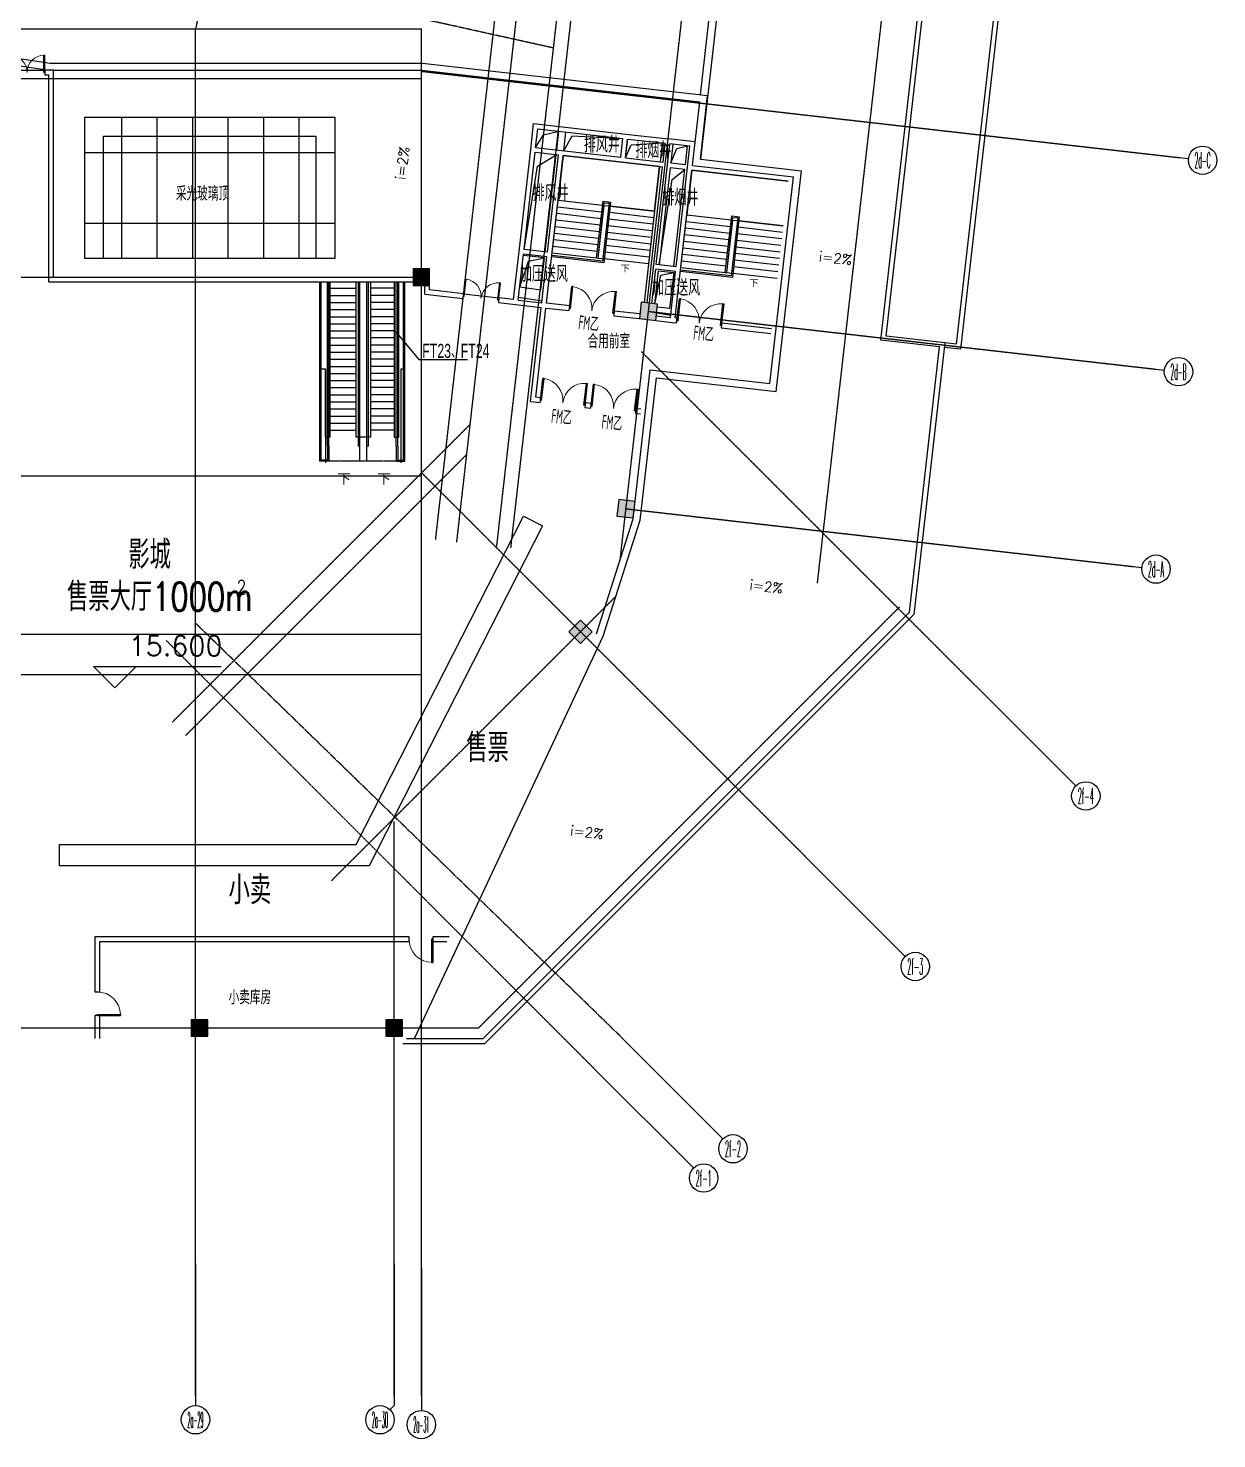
# Model space of a CAD drawing. Header units: metres. Extents: x -728143 to -282297, y 300383 to 505760.
# Drawn here: x -338083 to -287824, y 311007 to 370649 of the extents above; entities that cross this region are included whole.
import ezdxf
from ezdxf.enums import TextEntityAlignment as Align

# ---------------------------------------------------------------- set-up
doc = ezdxf.new("R2010")
doc.units = ezdxf.units.M
doc.linetypes.add('CENTER2', pattern=[2.541, 1.587, -0.318, 0.318, -0.318])
doc.linetypes.add('DASH', pattern=[0.35, 0.25, -0.1])
for name, color, linetype in [('AXIS', 3, 'Continuous'), ('AXIS_TEXT', 7, 'Continuous'), ('COLUMN', 2, 'Continuous'), ('DOTE', 251, 'CENTER2'), ('j-FT', 132, 'Continuous'), ('J-STAIR', 163, 'Continuous'), ('J-TEXT', 7, 'Continuous'), ('j-WINDOW_TEXT', 7, 'Continuous'), ('PUB_DIM', 3, 'Continuous'), ('PUB_HATCH', 8, 'Continuous'), ('PUB_TEXT', 7, 'Continuous'), ('S-看线', 5, 'Continuous'), ('STAIR', 3, 'Continuous'), ('WALL', 2, 'Continuous'), ('WINDOW', 4, 'Continuous'), ('屋顶', 252, 'Continuous'), ('屋顶排水', 76, 'Continuous'), ('栏杆', 6, 'Continuous')]:
    doc.layers.add(name, color=color, linetype=linetype)
doc.styles.add('_TCH_AXIS', font='COMPLEX', dxfattribs={"bigfont": 'GBCBIG'})
doc.styles.add('_TCH_DIM', font='simplex_.ttf', dxfattribs={"bigfont": 'GBCBIG'})
doc.styles.add('COMPLEX', font='COMPLEX')
doc.styles.add('HZ', font='rs', dxfattribs={"width": 0.8, "bigfont": 'hztxt'})
doc.styles.add('mobin', font='ros.shx', dxfattribs={"width": 0.55, "bigfont": 'hzdf2.shx'})
doc.styles.add('探索者', font='tssdeng.shx', dxfattribs={"width": 0.65, "bigfont": 'tssdchn.shx'})

# ---------------------------------------------------------------- blocks, each defined once
blk = doc.blocks.new('_AXISO')
blk.add_circle((0, 0), 0.5)
at = {"layer": 'AXIS_TEXT', "style": 'COMPLEX', "width": 1.041667}
blk.add_attdef('A', text='', height=0.56, dxfattribs=at).set_placement((-0.25, -0.28), (0.25, -0.28), align=Align.FIT)
blk = doc.blocks.new('$DorLib2D$00000002')
at = {"color": 0}
for p, q in [((-0.5, 0), (-0.5, 0.4875)), ((-0.475, 0.4875), (-0.5, 0.4875)), ((-0.475, 0), (-0.475, 0.4875)), ((0.475, 0), (0.475, 0.4875)), ((0.475, 0.4875), (0.5, 0.4875)), ((0.5, 0), (0.5, 0.4875)), ((-0.5, 0), (-0.475, 0)), ((0.5, 0), (0.475, 0))]:
    blk.add_line(p, q, dxfattribs=at)
at = {"color": 0, "lineweight": 13}
for centre, start, end in [((-0.4875, 0), 0, 88.53072), ((0.4875, 0), 91.46928, 180)]:
    blk.add_arc(centre, 0.4875, start, end, dxfattribs=at)
blk = doc.blocks.new('_FZH')
blk.add_lwpolyline([(-0.5, -0.5), (0.5, -0.5), (0.5, 0.5), (-0.5, 0.5)], close=True)
at = {"layer": 'PUB_HATCH'}
blk.add_solid([(-0.5, -0.5), (0.5, -0.5), (-0.5, 0.5), (0.5, 0.5)], dxfattribs=at)
blk = doc.blocks.new('$DorLib2D$00000001')
for p, q in [((0.45, 0.975), (0.5, 0.975)), ((0.45, 0), (0.45, 0.975)), ((0.5, 0), (0.5, 0.975)), ((0.5, 0), (0.45, 0))]:
    blk.add_line(p, q)
at = {"lineweight": 13}
blk.add_arc((0.475, 0), 0.975, 91.46928, 180, dxfattribs=at)

msp = doc.modelspace()

# ---------------------------------------------------------------- linework, layer by layer
at = {"ltscale": 4, "extrusion": (-1.1827e-23, -1.32164e-09, 1)}
for p, q in [((-298827, 357294, 0), (-293435, 404630, 0)), ((-302029, 357457, 0), (-296997, 401630, 0)), ((-298827, 357294, 0), (-299324, 357351, 0))]:
    msp.add_line(p, q, dxfattribs=at)
at = {"color": 4, "ltscale": 4, "extrusion": (-1.1827e-23, -1.32164e-09, 1)}
for p, q in [((-298651, 357073, 0), (-293215, 404786, 0)), ((-301808, 357634, 0), (-296778, 401786, 0)), ((-299324, 357351, 0), (-301808, 357634, 0)), ((-299324, 357351, 0), (-300633, 345862, 0)), ((-298651, 357073, 0), (-299347, 357152, 0))]:
    msp.add_line(p, q, dxfattribs=at)
at = {"color": 4, "ltscale": 4}
msp.add_line((-299324, 357351, 0), (-300633, 345862, 0), dxfattribs=at)
at = {"color": 250, "ltscale": 4, "extrusion": (-1.1827e-23, -1.32164e-09, 1), "elevation": 0}
msp.add_lwpolyline([(-325909, 360922), (-325909, 366077), (-334909, 366077), (-334909, 360922)], dxfattribs=at)
at = {"ltscale": 4, "extrusion": (-1.1827e-23, -1.32164e-09, 1), "elevation": 0}
msp.add_lwpolyline([(-322085, 327927), (-318851, 327927), (-300824, 345954), (-299545, 357174), (-302029, 357457)], dxfattribs=at)
at = {"ltscale": 4, "elevation": 0}
msp.add_lwpolyline([(-322085, 327927), (-318851, 327927), (-300824, 345954), (-299545, 357174), (-302029, 357457)], dxfattribs=at)
at = {"color": 4, "ltscale": 4, "extrusion": (-1.1827e-23, -1.32164e-09, 1), "elevation": 0}
msp.add_lwpolyline([(-322248, 327727), (-318768, 327727), (-300633, 345862)], dxfattribs=at)
at = {"color": 4, "ltscale": 4, "elevation": 0}
msp.add_lwpolyline([(-322248, 327727), (-318768, 327727), (-300633, 345862)], dxfattribs=at)
at = {"layer": 'AXIS', "extrusion": (-1.1827e-23, -1.32164e-09, 1)}
for p, q in [((-294981, 365813, 0), (-289020, 365134, 0)), ((-296000, 356871, 0), (-290039, 356192, 0)), ((-296951, 348525, 0), (-290990, 347846, 0)), ((-298029, 342856, 0), (-293786, 338613, 0)), ((-305242, 335643, 0), (-300999, 331400, 0)), ((-312949, 327936, 0), (-308706, 323693, 0)), ((-314187, 326698, 0), (-309944, 322455, 0)), ((-331009, 318410, 0), (-331009, 312410, 0)), ((-322609, 318410, 0), (-322609, 312410, 0)), ((-321459, 318207, 0), (-321459, 312207, 0)), ((-322785, 312234, 0), (-322609, 312410, 0))]:
    msp.add_line(p, q, dxfattribs=at)
msp.add_circle((-321459, 311607, 0), 600, dxfattribs=at)
at = {"layer": 'DOTE', "extrusion": (-1.1827e-23, -1.32164e-09, 1)}
for p, q in [((-330993, 370626, 0), (-321783, 412170, 0)), ((-313055, 348137, 0), (-306155, 408705, 0)), ((-304709, 347186, 0), (-297909, 406877, 0)), ((-315870, 369810, 0), (-465168, 402907, 0)), ((-318271, 348731, 0), (-312912, 395773, 0)), ((-317675, 348664, 0), (-312316, 395705, 0)), ((-320855, 349026, 0), (-316598, 386390, 0)), ((-319960, 348924, 0), (-315704, 386288, 0)), ((-348200, 370626, 0), (-321459, 370626, 0)), ((-331009, 312844, 0), (-331009, 370626, 0)), ((-321459, 312844, 0), (-321459, 370626, 0)), ((-321459, 368830, 0), (-289374, 365175, 0)), ((-506293, 368527, 0), (-321459, 368527, 0)), ((-527301, 360127, 0), (-321459, 360127, 0)), ((-311854, 358677, 0), (-290393, 356232, 0)), ((-312149, 356975, 0), (-298029, 342856, 0)), ((-331977, 341317, 0), (-319393, 353901, 0)), ((-331412, 340751, 0), (-319539, 352624, 0)), ((-540030, 351727, 0), (-321459, 351727, 0)), ((-321459, 351861, 0), (-305242, 335643, 0)), ((-312805, 350331, 0), (-291344, 347886, 0)), ((-325260, 334600, 0), (-313227, 346633, 0)), ((-319037, 328377, 0), (-301224, 346190, 0)), ((-331009, 345496, 0), (-312949, 327936, 0)), ((-431809, 345027, 0), (-321459, 345027, 0)), ((-332247, 344758, 0), (-314187, 326698, 0)), ((-541009, 343327, 0), (-321459, 343327, 0)), ((-322609, 312844, 0), (-322609, 337101, 0)), ((-322609, 327827, 0), (-322609, 329527, 0)), ((-441152, 328377, 0), (-319037, 328377, 0))]:
    msp.add_line(p, q, dxfattribs=at)
at = {"layer": 'j-FT', "linetype": 'DASH', "extrusion": (-1.1827e-23, -1.32164e-09, 1)}
for p, q in [((-324059, 352337, 0), (-324059, 359922, 0)), ((-323759, 352337, 0), (-323759, 359922, 0))]:
    msp.add_line(p, q, dxfattribs=at)
at = {"layer": 'j-FT', "linetype": 'DASH', "extrusion": (-1.1827e-23, -1.32164e-09, 1), "elevation": 0}
for points in [[(-323759, 352337), (-325709, 352337), (-325709, 359927)], [(-322209, 359927), (-322209, 352337), (-323759, 352337)]]:
    msp.add_lwpolyline(points, dxfattribs=at)
at = {"layer": 'J-STAIR', "extrusion": (-1.1827e-23, -1.32164e-09, 1), "elevation": 0}
msp.add_lwpolyline([(-322569, 357839), (-321569, 356648), (-319509, 356648)], dxfattribs=at)
at = {"layer": 'PUB_DIM', "extrusion": (-1.1827e-23, -1.32164e-09, 1), "elevation": 0}
for points in [[(-312854, 360804, 0, 0, 0), (-312508, 363837, 0, 0, 0), (-314645, 364081, 0, 0, 0), (-314767, 363015, 80, 0, 0), (-314801, 362717, 0, 0, 0)], [(-307414, 360184, 0, 0, 0), (-307069, 363217, 0, 0, 0), (-309205, 363461, 0, 0, 0), (-309327, 362395, 80, 0, 0), (-309361, 362097, 0, 0, 0)]]:
    msp.add_lwpolyline(points, format="xyseb", dxfattribs=at)
at = {"layer": 'PUB_TEXT', "extrusion": (-1.1827e-23, -1.32164e-09, 1)}
for p, q in [((-334417, 342761, 0), (-335317, 343661, 0)), ((-335317, 343661, 0), (-329917, 343661, 0)), ((-334417, 342761, 0), (-333517, 343661, 0))]:
    msp.add_line(p, q, dxfattribs=at)
at = {"layer": 'PUB_TEXT', "extrusion": (-1.1827e-23, -1.32164e-09, 1), "elevation": 0}
msp.add_lwpolyline([(-336759, 336134), (-324222, 336134), (-317139, 350011), (-316337, 349602), (-323671, 335234), (-336759, 335234)], close=True, dxfattribs=at)
at = {"layer": 'S-看线', "ltscale": 4, "extrusion": (-1.1827e-23, -1.32164e-09, 1)}
for p, q in [((-315732, 365500, 0), (-315641, 366295, 0)), ((-315434, 365466, 0), (-315343, 366261, 0)), ((-313025, 365192, 0), (-312934, 365987, 0)), ((-312826, 365169, 0), (-312736, 365961, 0)), ((-311270, 365797, 0), (-311360, 365002, 0)), ((-310823, 365746, 0), (-310913, 364951, 0)), ((-316223, 361188, 0), (-315755, 365301, 0)), ((-311383, 364803, 0), (-312038, 359051, 0)), ((-310936, 364752, 0), (-311404, 360639, 0))]:
    msp.add_line(p, q, dxfattribs=at)
at = {"layer": 'S-看线', "ltscale": 4, "extrusion": (-1.1827e-23, -1.32164e-09, 1), "elevation": 0}
for points in [[(-316626, 365602), (-316294, 366139), (-315641, 366295)], [(-315434, 365466), (-315086, 366093), (-312934, 365987)], [(-312826, 365169), (-312594, 365725), (-311270, 365797)], [(-310913, 364951), (-310292, 364880), (-310202, 365675)], [(-310913, 364951), (-310663, 365569), (-310202, 365675)], [(-317117, 361290), (-316553, 364819), (-315755, 365301)], [(-311404, 360639), (-310853, 364246), (-310315, 364682)], [(-310783, 360568), (-310315, 364682), (-310936, 364752)], [(-317297, 359710), (-316406, 359588), (-316252, 360940), (-317146, 361042)], [(-317297, 359710), (-316929, 360804), (-316252, 360940)], [(-311591, 359000), (-311433, 360391), (-310787, 360317), (-310960, 358802), (-311481, 358861)], [(-311591, 359000), (-311333, 360214), (-310787, 360317)], [(-317347, 359276), (-316357, 359127)], [(-311510, 358611), (-310916, 358521)]]:
    msp.add_lwpolyline(points, dxfattribs=at)
at = {"layer": 'STAIR', "extrusion": (-1.1827e-23, -1.32164e-09, 1)}
for p, q in [((-315457, 365267, 0), (-315672, 363380, 0)), ((-311383, 364803, 0), (-315457, 365267, 0)), ((-311598, 362916, 0), (-311383, 364803, 0)), ((-310017, 364648, 0), (-310232, 362760, 0)), ((-305943, 364184, 0), (-310017, 364648, 0)), ((-315925, 361154, 0), (-315672, 363380, 0)), ((-315672, 363380, 0), (-313794, 363166, 0)), ((-315672, 363380, 0), (-313794, 363166, 0)), ((-314047, 360940, 0), (-313775, 363335, 0)), ((-313988, 360933, 0), (-313722, 363268, 0)), ((-313523, 363246, 0), (-313801, 360801, 0)), ((-313775, 363335, 0), (-313457, 363298, 0)), ((-313457, 363298, 0), (-313749, 360735, 0)), ((-313722, 363268, 0), (-313523, 363246, 0)), ((-315735, 362823, 0), (-313857, 362609, 0)), ((-315703, 363101, 0), (-313825, 362888, 0)), ((-313988, 360933, 0), (-313734, 363159, 0)), ((-313535, 363136, 0), (-313789, 360911, 0)), ((-313734, 363159, 0), (-313535, 363136, 0)), ((-311630, 362637, 0), (-313508, 362851, 0)), ((-311598, 362916, 0), (-313476, 363130, 0)), ((-313476, 363130, 0), (-311598, 362916, 0)), ((-311598, 362916, 0), (-311852, 360690, 0)), ((-310485, 360534, 0), (-310232, 362760, 0)), ((-310232, 362760, 0), (-308354, 362546, 0)), ((-310232, 362760, 0), (-308354, 362546, 0)), ((-308608, 360320, 0), (-308335, 362715, 0)), ((-308548, 360314, 0), (-308282, 362649, 0)), ((-308335, 362715, 0), (-308017, 362679, 0)), ((-308017, 362679, 0), (-308309, 360115, 0)), ((-308282, 362649, 0), (-308083, 362626, 0)), ((-315798, 362267, 0), (-313921, 362053, 0)), ((-315767, 362545, 0), (-313889, 362331, 0)), ((-311693, 362081, 0), (-313571, 362295, 0)), ((-311661, 362359, 0), (-313539, 362573, 0)), ((-310295, 362204, 0), (-308417, 361990, 0)), ((-310264, 362482, 0), (-308386, 362268, 0)), ((-308548, 360314, 0), (-308294, 362539, 0)), ((-308083, 362626, 0), (-308362, 360182, 0)), ((-308096, 362517, 0), (-308349, 360291, 0)), ((-308294, 362539, 0), (-308096, 362517, 0)), ((-306190, 362018, 0), (-308068, 362232, 0)), ((-306158, 362296, 0), (-308036, 362510, 0)), ((-308036, 362510, 0), (-306158, 362296, 0)), ((-315862, 361710, 0), (-313984, 361497, 0)), ((-315830, 361989, 0), (-313952, 361775, 0)), ((-311788, 361246, 0), (-313666, 361460, 0)), ((-311756, 361525, 0), (-313634, 361739, 0)), ((-311725, 361803, 0), (-313603, 362017, 0)), ((-310359, 361647, 0), (-308481, 361433, 0)), ((-310327, 361925, 0), (-308449, 361711, 0)), ((-306253, 361461, 0), (-308131, 361675, 0)), ((-306222, 361739, 0), (-308099, 361953, 0)), ((-315944, 360985, 0), (-315938, 361045, 0)), ((-313749, 360735, 0), (-315944, 360985, 0)), ((-313801, 360801, 0), (-315938, 361045, 0)), ((-315925, 361154, 0), (-314047, 360940, 0)), ((-315894, 361432, 0), (-314016, 361218, 0)), ((-314047, 360940, 0), (-313988, 360933, 0)), ((-314047, 360940, 0), (-313988, 360933, 0)), ((-313988, 360933, 0), (-313789, 360911, 0)), ((-311852, 360690, 0), (-313729, 360904, 0)), ((-311820, 360968, 0), (-313698, 361182, 0)), ((-310422, 361091, 0), (-308544, 360877, 0)), ((-310390, 361369, 0), (-308512, 361155, 0)), ((-306348, 360627, 0), (-308226, 360841, 0)), ((-306317, 360905, 0), (-308195, 361119, 0)), ((-306285, 361183, 0), (-308163, 361397, 0)), ((-310505, 360365, 0), (-310498, 360425, 0)), ((-308309, 360115, 0), (-310505, 360365, 0)), ((-308362, 360182, 0), (-310498, 360425, 0)), ((-310485, 360534, 0), (-308608, 360320, 0)), ((-310454, 360813, 0), (-308576, 360599, 0)), ((-308608, 360320, 0), (-308548, 360314, 0)), ((-308608, 360320, 0), (-308548, 360314, 0)), ((-308548, 360314, 0), (-308349, 360291, 0)), ((-306412, 360070, 0), (-308290, 360284, 0)), ((-306380, 360348, 0), (-308258, 360562, 0)), ((-325429, 352987, 0), (-325429, 359927, 0)), ((-325369, 352987, 0), (-325369, 359927, 0)), ((-325309, 353352, 0), (-325309, 359927, 0)), ((-325309, 359652, 0), (-324209, 359652, 0)), ((-324209, 353352, 0), (-324209, 359922, 0)), ((-324119, 352982, 0), (-324119, 359922, 0)), ((-324059, 352982, 0), (-324059, 359922, 0)), ((-323759, 352982, 0), (-323759, 359922, 0)), ((-323699, 352982, 0), (-323699, 359922, 0)), ((-323609, 359922, 0), (-323609, 353352, 0)), ((-322609, 359652, 0), (-323609, 359652, 0)), ((-322609, 359922, 0), (-322609, 353352, 0)), ((-322519, 352982, 0), (-322519, 359922, 0)), ((-322459, 352982, 0), (-322459, 359922, 0)), ((-322409, 353352, 0), (-322409, 359922, 0)), ((-322209, 356252, 0), (-322209, 359922, 0)), ((-322209, 359922, 0), (-322209, 356252, 0)), ((-322209, 359922, 0), (-322209, 356252, 0)), ((-325309, 359352, 0), (-324209, 359352, 0)), ((-325309, 359052, 0), (-324209, 359052, 0)), ((-322609, 359352, 0), (-323609, 359352, 0)), ((-322609, 359052, 0), (-323609, 359052, 0)), ((-325309, 358752, 0), (-324209, 358752, 0)), ((-325309, 358452, 0), (-324209, 358452, 0)), ((-322609, 358752, 0), (-323609, 358752, 0)), ((-322609, 358452, 0), (-323609, 358452, 0)), ((-325309, 358152, 0), (-324209, 358152, 0)), ((-322609, 358152, 0), (-323609, 358152, 0)), ((-325309, 357852, 0), (-324209, 357852, 0)), ((-325309, 357552, 0), (-324209, 357552, 0)), ((-322609, 357852, 0), (-323609, 357852, 0)), ((-322609, 357552, 0), (-323609, 357552, 0)), ((-325309, 357252, 0), (-324209, 357252, 0)), ((-325309, 356952, 0), (-324209, 356952, 0)), ((-322609, 357252, 0), (-323609, 357252, 0)), ((-322609, 356952, 0), (-323609, 356952, 0)), ((-325709, 356252, 0), (-325509, 356252, 0)), ((-325509, 356252, 0), (-325509, 352277, 0)), ((-325509, 353352, 0), (-325509, 356252, 0)), ((-325309, 356652, 0), (-324209, 356652, 0)), ((-325309, 356352, 0), (-324209, 356352, 0)), ((-322609, 356652, 0), (-323609, 356652, 0)), ((-322609, 356352, 0), (-323609, 356352, 0)), ((-322309, 352277, 0), (-322309, 356252, 0)), ((-322309, 356252, 0), (-322209, 356252, 0)), ((-325309, 356052, 0), (-324209, 356052, 0)), ((-325309, 355752, 0), (-324209, 355752, 0)), ((-322609, 356052, 0), (-323609, 356052, 0)), ((-322609, 355752, 0), (-323609, 355752, 0)), ((-325309, 355452, 0), (-324209, 355452, 0)), ((-325309, 355152, 0), (-324209, 355152, 0)), ((-322609, 355452, 0), (-323609, 355452, 0)), ((-322609, 355152, 0), (-323609, 355152, 0)), ((-325309, 354852, 0), (-324209, 354852, 0)), ((-325309, 354552, 0), (-324209, 354552, 0)), ((-322609, 354852, 0), (-323609, 354852, 0)), ((-322609, 354552, 0), (-323609, 354552, 0)), ((-325309, 354252, 0), (-324209, 354252, 0)), ((-325309, 353952, 0), (-324209, 353952, 0)), ((-322609, 354252, 0), (-323609, 354252, 0)), ((-322609, 353952, 0), (-323609, 353952, 0)), ((-325309, 353352, 0), (-325509, 353352, 0)), ((-325309, 353652, 0), (-324209, 353652, 0)), ((-323609, 353352, 0), (-324209, 353352, 0)), ((-322609, 353652, 0), (-323609, 353652, 0)), ((-322609, 353352, 0), (-322409, 353352, 0)), ((-324119, 352982, 0), (-324059, 352982, 0)), ((-323699, 352982, 0), (-323759, 352982, 0))]:
    msp.add_line(p, q, dxfattribs=at)
at = {"layer": 'WALL', "extrusion": (-1.1827e-23, -1.32164e-09, 1)}
for p, q in [((-337009, 368877, 0), (-337384, 368877, 0)), ((-337384, 368877, 0), (-337384, 368677, 0)), ((-337384, 368677, 0), (-337209, 368677, 0)), ((-337209, 359927, 0), (-337209, 368677, 0)), ((-337009, 360127, 0), (-337009, 368877, 0)), ((-316836, 365525, 0), (-316712, 366618, 0)), ((-316712, 366618, 0), (-312812, 366174, 0)), ((-316626, 365602, 0), (-316536, 366397, 0)), ((-316536, 366397, 0), (-312934, 365987, 0)), ((-313025, 365192, 0), (-312934, 365987, 0)), ((-312826, 365169, 0), (-312735, 365964, 0)), ((-312812, 366174, 0), (-311024, 365970, 0)), ((-312735, 365964, 0), (-311146, 365783, 0)), ((-311236, 364988, 0), (-311146, 365783, 0)), ((-311049, 364866, 0), (-310947, 365760, 0)), ((-309881, 365840, 0), (-311024, 365970, 0)), ((-310102, 365664, 0), (-310947, 365760, 0)), ((-310204, 364770, 0), (-310102, 365664, 0)), ((-309994, 364846, 0), (-309881, 365840, 0)), ((-317328, 361213, 0), (-316836, 365525, 0)), ((-317117, 361290, 0), (-316649, 365403, 0)), ((-316649, 365403, 0), (-315655, 365290, 0)), ((-316626, 365602, 0), (-315533, 365478, 0)), ((-316124, 361177, 0), (-315655, 365290, 0)), ((-315937, 361055, 0), (-315457, 365267, 0)), ((-315533, 365478, 0), (-313025, 365192, 0)), ((-315457, 365267, 0), (-312948, 364982, 0)), ((-312826, 365169, 0), (-311236, 364988, 0)), ((-312948, 364982, 0), (-311259, 364789, 0)), ((-311739, 360576, 0), (-311259, 364789, 0)), ((-311529, 360653, 0), (-311049, 364866, 0)), ((-310684, 360557, 0), (-310204, 364770, 0)), ((-310497, 360435, 0), (-310017, 364648, 0)), ((-310017, 364648, 0), (-305943, 364184, 0)), ((-309994, 364846, 0), (-305722, 364360, 0)), ((-317560, 359176, 0), (-317328, 361213, 0)), ((-317361, 359154, 0), (-317140, 361091, 0)), ((-316147, 360978, 0), (-317140, 361091, 0)), ((-316124, 361177, 0), (-317117, 361290, 0)), ((-316367, 359041, 0), (-316147, 360978, 0)), ((-316169, 359018, 0), (-315937, 361055, 0)), ((-311914, 359036, 0), (-311739, 360576, 0)), ((-311715, 359014, 0), (-311551, 360455, 0)), ((-310707, 360358, 0), (-311551, 360455, 0)), ((-310684, 360557, 0), (-311529, 360653, 0)), ((-310927, 358421, 0), (-310707, 360358, 0)), ((-310729, 358398, 0), (-310497, 360435, 0)), ((-337209, 359927, 0), (-321809, 359927, 0)), ((-337009, 360127, 0), (-321809, 360127, 0)), ((-321309, 359402, 0), (-321309, 359772, 0)), ((-321109, 359581, 0), (-321109, 359772, 0)), ((-321309, 359402, 0), (-319694, 359218, 0)), ((-319671, 359417, 0), (-321109, 359581, 0)), ((-319694, 359218, 0), (-319671, 359417, 0)), ((-318181, 359247, 0), (-318203, 359048, 0)), ((-318203, 359048, 0), (-317483, 358966, 0)), ((-317560, 359176, 0), (-318181, 359247, 0)), ((-317361, 359154, 0), (-316367, 359041, 0)), ((-317483, 358966, 0), (-316390, 358842, 0)), ((-316843, 354868, 0), (-316390, 358842, 0)), ((-316621, 355044, 0), (-316191, 358819, 0)), ((-316191, 358819, 0), (-315210, 358707, 0)), ((-315187, 358906, 0), (-316169, 359018, 0)), ((-315210, 358707, 0), (-315187, 358906, 0)), ((-313300, 358691, 0), (-313322, 358492, 0)), ((-313322, 358492, 0), (-312242, 358369, 0)), ((-312219, 358568, 0), (-313300, 358691, 0)), ((-311524, 358489, 0), (-310927, 358421, 0)), ((-311546, 358290, 0), (-310851, 358211, 0)), ((-310851, 358211, 0), (-310664, 358190, 0)), ((-310642, 358388, 0), (-310729, 358398, 0)), ((-310664, 358190, 0), (-310642, 358388, 0)), ((-308754, 358173, 0), (-308776, 357974, 0)), ((-308776, 357974, 0), (-306678, 357735, 0)), ((-306655, 357934, 0), (-308754, 358173, 0)), ((-316412, 355020, 0), (-316621, 355044, 0)), ((-316434, 354821, 0), (-316412, 355020, 0)), ((-316843, 354868, 0), (-316434, 354821, 0)), ((-314524, 354805, 0), (-314547, 354606, 0)), ((-314547, 354606, 0), (-314295, 354577, 0)), ((-314273, 354776, 0), (-314524, 354805, 0)), ((-314295, 354577, 0), (-314273, 354776, 0)), ((-312385, 354561, 0), (-312407, 354362, 0)), ((-312407, 354362, 0), (-312198, 354338, 0)), ((-312175, 354537, 0), (-312385, 354561, 0)), ((-335259, 332227, 0), (-335259, 329902, 0)), ((-321977, 332227, 0), (-335259, 332227, 0)), ((-321977, 332027, 0), (-321977, 332227, 0)), ((-320289, 332227, 0), (-320977, 332227, 0)), ((-320977, 332227, 0), (-320977, 332027, 0)), ((-335059, 329902, 0), (-335059, 332027, 0)), ((-335059, 332027, 0), (-321977, 332027, 0)), ((-320977, 332027, 0), (-320382, 332027, 0)), ((-335259, 329902, 0), (-335059, 329902, 0)), ((-335059, 328902, 0), (-335259, 328902, 0)), ((-335259, 328902, 0), (-335259, 327927, 0)), ((-335059, 327927, 0), (-335059, 328902, 0))]:
    msp.add_line(p, q, dxfattribs=at)
at = {"layer": 'WINDOW', "extrusion": (-1.1827e-23, -1.32164e-09, 1)}
for p, q in [((-338884, 368877, 0), (-337384, 368877, 0)), ((-319671, 359417, 0), (-318181, 359247, 0))]:
    msp.add_line(p, q, dxfattribs=at)
at = {"layer": '屋顶', "extrusion": (-1.1827e-23, -1.32164e-09, 1)}
for p, q in [((-334138, 366877, 0), (-334139, 360922, 0)), ((-332638, 366877, 0), (-332639, 360922, 0)), ((-331138, 366877, 0), (-331139, 360922, 0)), ((-329638, 366876, 0), (-329639, 360921, 0)), ((-328138, 366876, 0), (-328139, 360921, 0)), ((-326638, 366876, 0), (-326639, 360920, 0)), ((-335709, 365396, 0), (-325109, 365398, 0)), ((-335709, 362403, 0), (-325109, 362401, 0))]:
    msp.add_line(p, q, dxfattribs=at)
at = {"layer": '屋顶', "extrusion": (-1.1827e-23, -1.32164e-09, 1), "elevation": 0}
msp.add_lwpolyline([(-325109, 360922), (-325109, 366877), (-335709, 366877), (-335709, 360922), (-325109, 360922)], close=True, dxfattribs=at)
at = {"layer": '屋顶排水', "ltscale": 4, "extrusion": (-1.1827e-23, -1.32164e-09, 1)}
for p, q in [((-309653, 367837, 0), (-306583, 394793, 0)), ((-347425, 370384, 0), (-337202, 368880, 0)), ((-347098, 370639, 0), (-337158, 369177, 0)), ((-337158, 369177, 0), (-321414, 369177, 0)), ((-337009, 368877, 0), (-321432, 368877, 0)), ((-321432, 368877, 0), (-309687, 367539, 0)), ((-321414, 369177, 0), (-309355, 367803, 0)), ((-309994, 364846, 0), (-309687, 367539, 0)), ((-309662, 365111, 0), (-309355, 367803, 0)), ((-309662, 365111, 0), (-305390, 364624, 0)), ((-309994, 364846, 0), (-305722, 364360, 0))]:
    msp.add_line(p, q, dxfattribs=at)
at = {"layer": '屋顶排水', "ltscale": 4}
for p, q in [((-306453, 355294, 0), (-305390, 364624, 0)), ((-306717, 355626, 0), (-305722, 364360, 0)), ((-312501, 349911, 0), (-311784, 356204, 0)), ((-311784, 356204, 0), (-306717, 355626, 0)), ((-312206, 349848, 0), (-311520, 355871, 0)), ((-311520, 355871, 0), (-306453, 355294, 0)), ((-314054, 345037, 0), (-312501, 349911, 0)), ((-313768, 344946, 0), (-312206, 349848, 0)), ((-321754, 327927, 0), (-313768, 344946, 0))]:
    msp.add_line(p, q, dxfattribs=at)
at = {"layer": '屋顶排水', "ltscale": 4, "extrusion": (-1.1827e-23, -1.32164e-09, 1), "elevation": 0}
msp.add_lwpolyline([(-469658, 431251), (-456283, 428286), (-455774, 430580), (-452943, 429952), (-453452, 427658), (-415278, 419196), (-414770, 421490), (-411939, 420862), (-412447, 418568), (-358116, 406524), (-357608, 408818), (-354532, 408136), (-355041, 405842), (-306254, 395027), (-309662, 365111)], dxfattribs=at)
for points in [[(-322056, 363761, 0, 0, 0), (-321828, 365556, 120, 0, 0), (-321771, 366002, 0, 0, 0)], [(-302951, 360437, 0, 0, 0), (-304748, 360641, 120, 0, 0), (-305195, 360692, 0, 0, 0)], [(-305883, 346552, 0, 0, 0), (-307680, 346757, 120, 0, 0), (-308127, 346808, 0, 0, 0)], [(-313463, 336164, 0, 0, 0), (-315260, 336369, 120, 0, 0), (-315707, 336420, 0, 0, 0)]]:
    msp.add_lwpolyline(points, format="xyseb", dxfattribs=at)
at = {"layer": '栏杆', "ltscale": 1.5, "extrusion": (-1.1827e-23, -1.32164e-09, 1)}
for p, q in [((-325759, 359927, 0), (-325759, 352337, 0)), ((-325709, 359927, 0), (-325709, 352387, 0)), ((-322209, 352387, 0), (-322209, 359922, 0)), ((-322159, 352337, 0), (-322159, 359922, 0)), ((-325429, 352987, 0), (-325429, 352387, 0)), ((-325369, 352987, 0), (-325369, 352337, 0)), ((-322519, 352982, 0), (-322519, 352337, 0)), ((-322459, 352982, 0), (-322459, 352387, 0)), ((-325369, 352337, 0), (-325759, 352337, 0)), ((-325429, 352387, 0), (-325709, 352387, 0)), ((-322519, 352337, 0), (-322159, 352337, 0)), ((-322459, 352387, 0), (-322209, 352387, 0))]:
    msp.add_line(p, q, dxfattribs=at)

# ---------------------------------------------------------------- block references
at = {"layer": 'AXIS', "extrusion": (-1.1827e-23, -1.32164e-09, 1)}
ref = msp.add_blockref('_AXISO', (-288424, 365066, 0), dxfattribs=dict(at, xscale=1200, yscale=1200, zscale=1200))
ref.add_attrib('A', '2d-C', dxfattribs={"layer": 'AXIS_TEXT', "ltscale": 4, "extrusion": (-1.1827e-23, -1.32164e-09, 1), "height": 678.8, "style": '_TCH_AXIS', "width": 0.256098}).set_placement((-288763, 364727, 0), (-288084, 364727, 0), align=Align.FIT)
ref = msp.add_blockref('_AXISO', (-289443, 356124, 0), dxfattribs=dict(at, xscale=1200, yscale=1200, zscale=1200))
ref.add_attrib('A', '2d-B', dxfattribs={"layer": 'AXIS_TEXT', "ltscale": 4, "extrusion": (-1.1827e-23, -1.32164e-09, 1), "height": 678.8, "style": '_TCH_AXIS', "width": 0.25}).set_placement((-289782, 355785, 0), (-289103, 355785, 0), align=Align.FIT)
ref = msp.add_blockref('_AXISO', (-290393, 347778, 0), dxfattribs=dict(at, xscale=1200, yscale=1200, zscale=1200))
ref.add_attrib('A', '2d-A', dxfattribs={"layer": 'AXIS_TEXT', "ltscale": 4, "extrusion": (-1.1827e-23, -1.32164e-09, 1), "height": 678.8, "style": '_TCH_AXIS', "width": 0.247059}).set_placement((-290733, 347439, 0), (-290054, 347439, 0), align=Align.FIT)
ref = msp.add_blockref('_AXISO', (-293362, 338189, 0), dxfattribs=dict(at, xscale=1200, yscale=1200, zscale=1200))
ref.add_attrib('A', '2f-4', dxfattribs={"layer": 'AXIS_TEXT', "ltscale": 4, "extrusion": (-1.1827e-23, -1.32164e-09, 1), "height": 678.8, "style": '_TCH_AXIS', "width": 0.28}).set_placement((-293702, 337849, 0), (-293023, 337849, 0), align=Align.FIT)
ref = msp.add_blockref('_AXISO', (-300575, 330976, 0), dxfattribs=dict(at, xscale=1200, yscale=1200, zscale=1200))
ref.add_attrib('A', '2f-3', dxfattribs={"layer": 'AXIS_TEXT', "ltscale": 4, "extrusion": (-1.1827e-23, -1.32164e-09, 1), "height": 678.8, "style": '_TCH_AXIS', "width": 0.287671}).set_placement((-300914, 330637, 0), (-300235, 330637, 0), align=Align.FIT)
ref = msp.add_blockref('_AXISO', (-308282, 323269, 0), dxfattribs=dict(at, xscale=1200, yscale=1200, zscale=1200))
ref.add_attrib('A', '2f-2', dxfattribs={"layer": 'AXIS_TEXT', "ltscale": 4, "extrusion": (-1.1827e-23, -1.32164e-09, 1), "height": 678.8, "style": '_TCH_AXIS', "width": 0.287671}).set_placement((-308622, 322929, 0), (-307943, 322929, 0), align=Align.FIT)
ref = msp.add_blockref('_AXISO', (-309520, 322031, 0), dxfattribs=dict(at, xscale=1200, yscale=1200, zscale=1200))
ref.add_attrib('A', '2f-1', dxfattribs={"layer": 'AXIS_TEXT', "ltscale": 4, "extrusion": (-1.1827e-23, -1.32164e-09, 1), "height": 678.8, "style": '_TCH_AXIS', "width": 0.308824}).set_placement((-309859, 321692, 0), (-309180, 321692, 0), align=Align.FIT)
ref = msp.add_blockref('_AXISO', (-331009, 311810, 0), dxfattribs=dict(at, xscale=1200, yscale=1200, zscale=1200))
ref.add_attrib('A', '2a-29', dxfattribs={"layer": 'AXIS_TEXT', "ltscale": 4, "extrusion": (-1.1827e-23, -1.32164e-09, 1), "height": 678.8, "style": '_TCH_AXIS', "width": 0.21}).set_placement((-331349, 311470, 0), (-330670, 311470, 0), align=Align.FIT)
ref = msp.add_blockref('_AXISO', (-323209, 311810, 0), dxfattribs=dict(at, xscale=1200, yscale=1200, zscale=1200))
ref.add_attrib('A', '2a-30', dxfattribs={"layer": 'AXIS_TEXT', "ltscale": 4, "extrusion": (-1.1827e-23, -1.32164e-09, 1), "height": 678.8, "style": '_TCH_AXIS', "width": 0.212121}).set_placement((-323549, 311470, 0), (-322870, 311470, 0), align=Align.FIT)
at = {"layer": 'COLUMN', "extrusion": (-1.1827e-23, -1.32164e-09, 1)}
for p, xscale, yscale, zscale in [((-321459, 360122, 0), 699.9999999995343, 700, 700), ((-330839, 328377, 0), 700.0000000004657, 699.9999999995343, 699.9999999995343), ((-322609, 328377, 0), 700.0000000004657, 699.9999999995343, 699.9999999995343)]:
    msp.add_blockref('_FZH', p, dxfattribs=dict(at, xscale=xscale, yscale=yscale, zscale=zscale))
for p, xscale, yscale, zscale, rotation in [((-311854, 358677, 0), 699.9999999998854, 699.9999999995343, 699.9999999994703, 353.5006742851522), ((-312805, 350331, 0), 699.9999999998854, 700, 699.9999999999329, 353.5006742851522), ((-314729, 345130, 0), 700.0000000002931, 700.0000000004657, 700.0000000002519, 44.99999999978102)]:
    msp.add_blockref('_FZH', p, dxfattribs=dict(at, xscale=xscale, yscale=yscale, zscale=zscale, rotation=rotation))
at = {"layer": 'WINDOW', "extrusion": (-1.1827e-23, -1.32164e-09, 1)}
for name, p, xscale, yscale, zscale, rotation in [('$DorLib2D$00000002', (-338134, 368777, 0), 1500, -1500, 1500, 180.0000000000533), ('$DorLib2D$00000002', (-318937, 359233, 0), -1500.000000000033, 1500, -1500, 353.5006742851431), ('$DorLib2D$00000002', (-314255, 358699, 0), 1899.999999999996, 1900, 1900, 353.5006742851552), ('$DorLib2D$00000002', (-309709, 358181, 0), 1900.000000000011, 1900, 1900, 353.5006742851977), ('$DorLib2D$00000002', (-315479, 354813, 0), 1900.000000000011, 1900, 1900, 353.5006742851977), ('$DorLib2D$00000002', (-313340, 354569, 0), 1900.000000000011, 1900, 1900, 353.5006742851977), ('$DorLib2D$00000001', (-335159, 329402, 0), -1000, -1000, -1000, 90.00000000005004)]:
    msp.add_blockref(name, p, dxfattribs=dict(at, xscale=xscale, yscale=yscale, zscale=zscale, rotation=rotation))
at = {"layer": 'WINDOW', "extrusion": (-1.1827e-23, -1.32164e-09, 1), "xscale": 1000, "yscale": -1000, "zscale": 1000}
msp.add_blockref('$DorLib2D$00000001', (-321477, 332127, 0), dxfattribs=at)

# ---------------------------------------------------------------- texts
at = {"layer": 'J-TEXT', "extrusion": (-1.1827e-23, -1.32164e-09, 1), "width": 0.65}
for s, p in [('排风井', (-314587, 365458, 3000)), ('排烟井', (-312410, 365219, 3000)), ('排风井', (-316755, 363405, 0)), ('排烟井', (-311263, 363218, 3000)), ('加压送风', (-317291, 359987, 0)), ('加压送风', (-311698, 359402, 0))]:
    msp.add_text(s, height=600, dxfattribs=at).set_placement(p)
at = {"layer": 'J-TEXT', "extrusion": (-1.1827e-23, -1.32164e-09, 1), "style": 'mobin', "width": 0.65}
msp.add_text('FT23、FT24', height=600, dxfattribs=at).set_placement((-321422, 356704, 0))
at = {"layer": 'j-WINDOW_TEXT', "color": 150, "extrusion": (-1.1827e-23, -1.32164e-09, 1), "style": '探索者', "width": 0.5}
for p in [(-314841, 357914, 0), (-309980, 357481, 0), (-315989, 353960, 0), (-313861, 353711, 0)]:
    msp.add_text('FM乙', height=600, rotation=353.92089, dxfattribs=at).set_placement(p)
at = {"layer": 'PUB_TEXT', "extrusion": (-1.1827e-23, -1.32164e-09, 1), "style": '_TCH_DIM'}
for rotation, p in [(82.76845, (-322139, 364217, 0)), (353.50067, (-304668, 360797, 0)), (353.50067, (-307600, 346912, 0)), (353.50067, (-315180, 336524, 0))]:
    msp.add_text('i=2%', height=421.4, rotation=rotation, dxfattribs=at).set_placement(p)
at = {"layer": 'PUB_TEXT', "extrusion": (-1.1827e-23, -1.32164e-09, 1), "style": 'HZ', "width": 0.75}
for s, height, p in [('采光玻璃顶', 600, (-331837, 363358, 0)), ('合用前室', 600, (-314432, 357116, 0)), ('影城', 1200, (-333851, 347787, 0)), ('售票大厅1000m', 1200, (-336442, 346013, 0)), ('2', 600, (-329260, 346715, 0)), ('售票', 1200, (-319558, 339626, 0)), ('小卖', 1200, (-329611, 333611, 0)), ('小卖库房', 600, (-329611, 329377, 0))]:
    msp.add_text(s, height=height, dxfattribs=at).set_placement(p)
at = {"layer": 'PUB_TEXT', "extrusion": (-1.1827e-23, -1.32164e-09, 1), "style": '_TCH_DIM'}
for s, height, p in [('下', 281, (-313034, 360355, 0)), ('下', 281, (-307594, 359735, 0)), ('下', 421, (-325014, 351394, 0)), ('下', 421, (-323321, 351394, 0)), ('15.600', 842.9, (-333840, 344111, 0))]:
    msp.add_text(s, height=height, dxfattribs=at).set_placement(p)
at = {"layer": 'PUB_TEXT', "extrusion": (-1.1827e-23, -1.32164e-09, 1), "style": '_TCH_AXIS', "width": 0.223404}
msp.add_text('2a-31', height=678.8, dxfattribs=at).set_placement((-321799, 311267, 0), (-321120, 311267, 0), align=Align.FIT)

doc.saveas('drawing.dxf')
